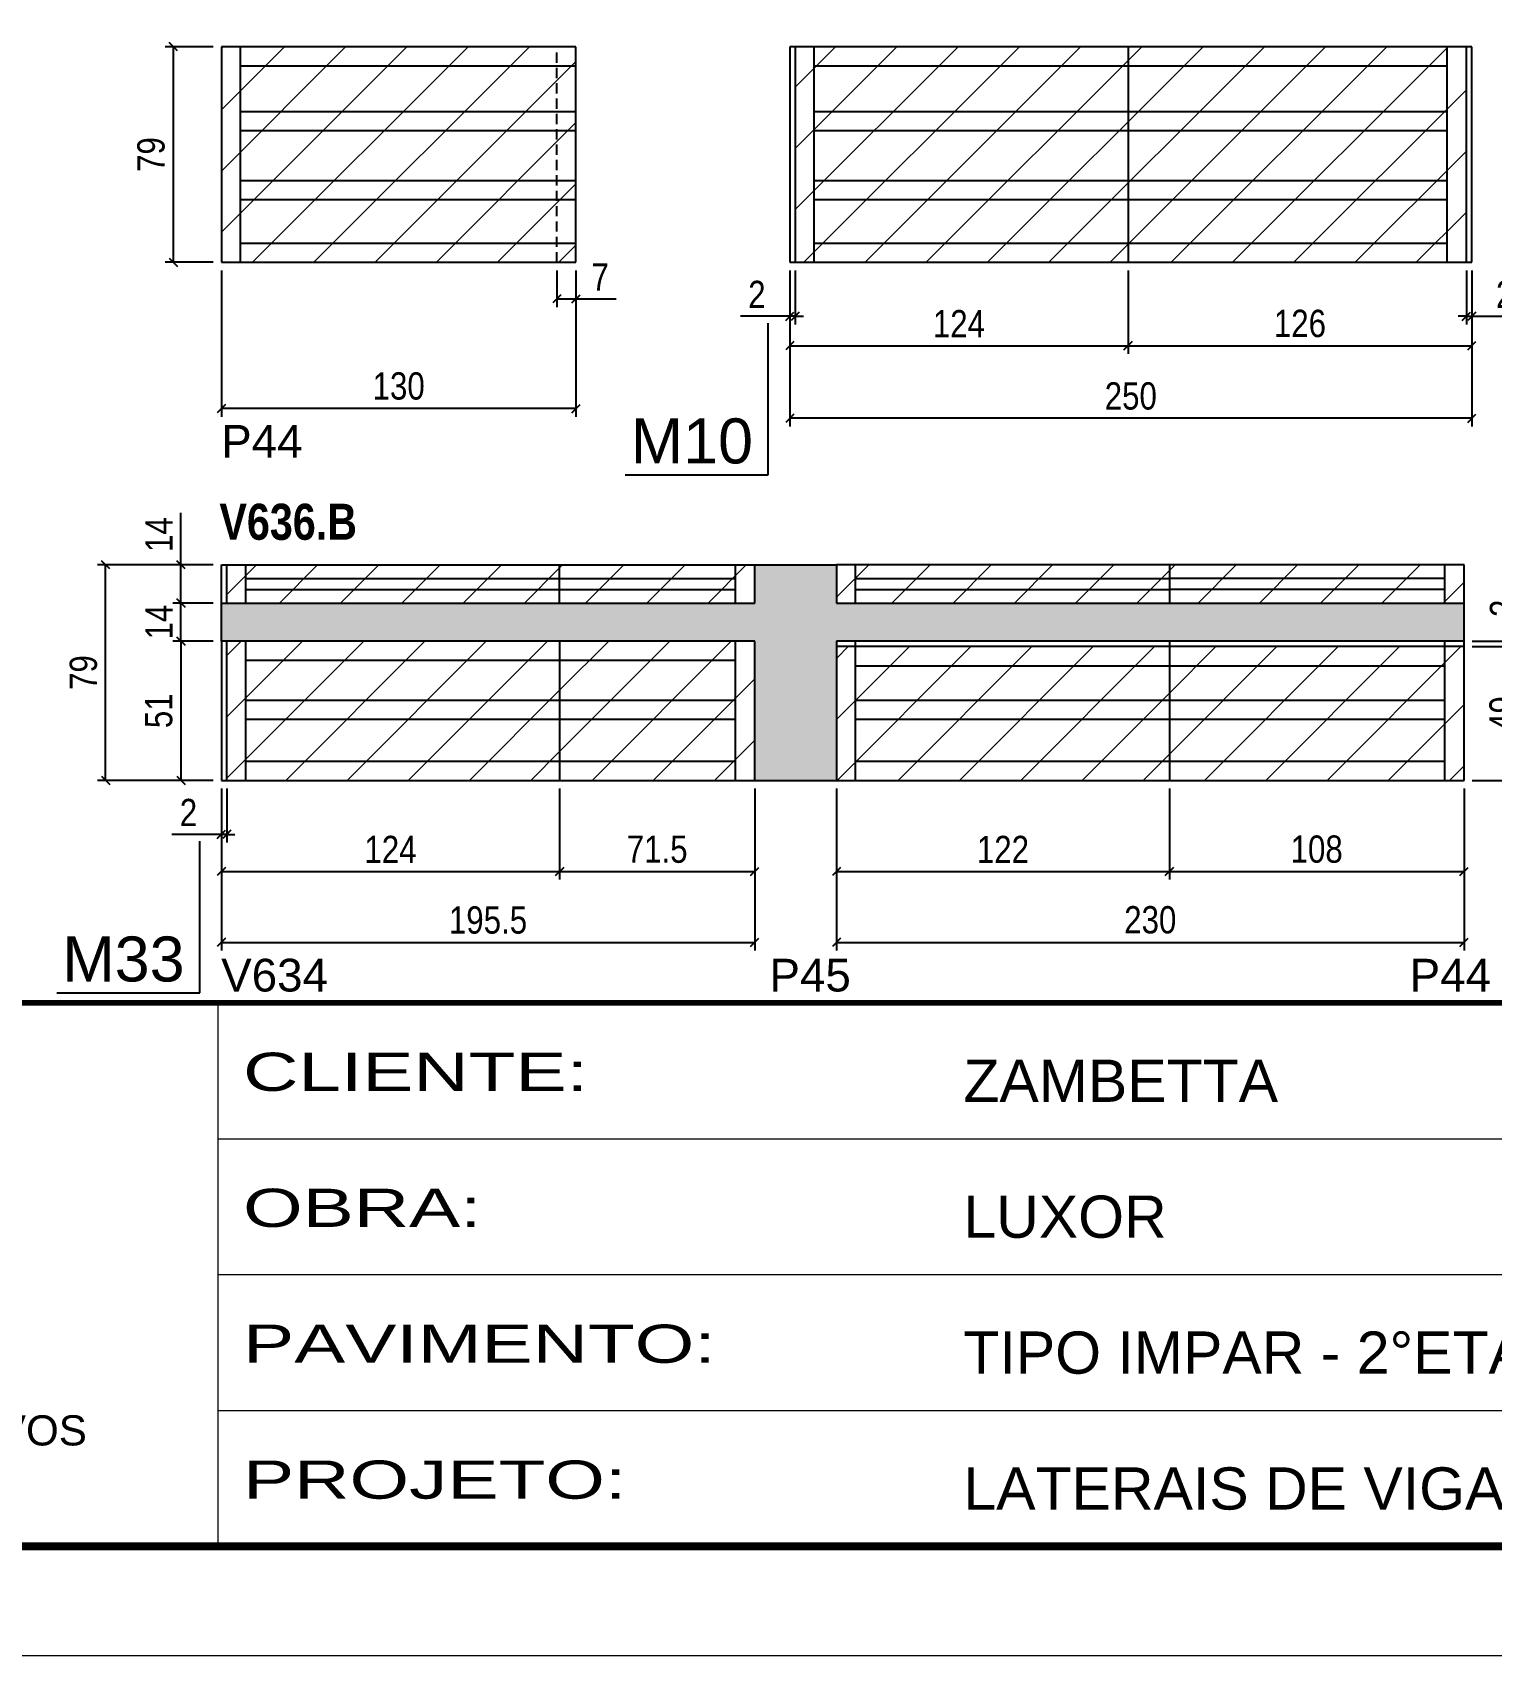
# Model space of a CAD drawing. Extents: x 3309 to 9563, y -2522 to 14608.
# Drawn here: x 8435 to 8970, y 11261 to 11856 of the extents above; entities that cross this region are included whole.
import ezdxf

# ---------------------------------------------------------------- set-up
doc = ezdxf.new("R2010")
doc.units = 0
for name, pattern in [('CONTINUO', [0]), ('DASHED', [0.75, 0.5, -0.25]), ('HIDDEN', [0.375, 0.25, -0.125])]:
    doc.linetypes.add(name, pattern=pattern)
for name, color, linetype in [('5', 5, 'Continuous'), ('COTA', 241, 'Continuous'), ('NOMENCLATURA', 7, 'Continuous'), ('Painéis', 200, 'Continuous'), ('SARR_2.2x7', 40, 'Continuous'), ('SARR_EDITAR', 141, 'Continuous')]:
    doc.layers.add(name, color=color, linetype=linetype)
for name, color, linetype, lineweight in [('Folhas', 255, 'Continuous', 9), ('Hachura', 251, 'Continuous', 9), ('SARRAFO DE PRESSAO', 251, 'DASHED', 9)]:
    doc.layers.add(name, color=color, linetype=linetype, lineweight=lineweight)
doc.styles.add('ARIAL', font='arial.ttf')
doc.styles.add('COTA TECNICA', font='techl___.ttf', dxfattribs={"height": 10})
doc.styles.get("Standard").update_dxf_attribs({"font": 'arial.ttf'})
doc.styles.add('TECNICA', font='techb___.ttf', dxfattribs={"height": 10})
doc.styles.add('Tecnologia', font='')
doc.styles.get('Tecnologia').set_extended_font_data('Forgotten Futurist')
doc.dimstyles.new('PAINEL', dxfattribs={"dimtxt": 10, "dimasz": 3, "dimexe": 3, "dimexo": 3, "dimgap": 3, "dimtad": 1, "dimdec": 1, "dimzin": 12, "dimdsep": 46, "dimtxsty": 'COTA TECNICA', "dimblk1": 'OBLIQUE', "dimblk2": 'OBLIQUE', "dimsah": 1, "dimcen": 0.9, "dimclrd": 4, "dimclre": 4, "dimclrt": 240, "dimadec": 1, "dimazin": 3, "dimtfac": 1, "dimtdec": 1, "dimtmove": 0, "dimatfit": 3, "dimfxl": 1, "dimtolj": 1, "dimtzin": 12, "dimarcsym": 0})

# ---------------------------------------------------------------- blocks, each defined once
blk = doc.blocks.new('9999999999')
at = {"color": 30, "linetype": 'CONTINUO'}
for p, q in [((98564.56, 34230.21), (98564.56, 34429.45)), ((98564.56, 34379.64), (99583.98, 34379.64)), ((98564.56, 34329.83), (99487.98, 34329.83)), ((98564.56, 34280.02), (99487.98, 34280.02))]:
    blk.add_line(p, q, dxfattribs=at)
at = {"color": 30, "linetype": 'CONTINUO', "const_width": 2}
blk.add_lwpolyline([(99583.98, 34230.21), (99583.98, 34414.45, 0.414214), (99568.98, 34429.45), (98228.98, 34429.45, 0.414214), (98213.98, 34414.45), (98213.98, 34245.21, 0.414214), (98228.98, 34230.21), (99583.98, 34230.21)], format="xyb", dxfattribs=at)
at = {"layer": 'Folhas'}
blk.add_lwpolyline([(98138.98, 34190.21), (99623.98, 34190.21), (99623.98, 35240.21), (98138.98, 35240.21)], close=True, dxfattribs=at)
at = {"layer": 'Folhas', "color": 30, "const_width": 3}
blk.add_lwpolyline([(98213.98, 34230.21), (99583.98, 34230.21), (99583.98, 35200.21), (98213.98, 35200.21)], close=True, dxfattribs=at)
at = {"color": 7, "linetype": 'Continuous', "ltscale": 5, "style": 'ARIAL'}
for s, height, p in [('ZAMBETTA', 15.483, (98837.68, 34393.13)), ('LUXOR', 15.483, (98837.68, 34343.32)), ('TIPO IMPAR - 2°ETAPA', 15.4829, (98837.68, 34293.51)), ('NOVA SISTEMAS CONSTRUTIVOS', 11.0592, (98263.19, 34267.21)), ('LATERAIS DE VIGAS', 15.4829, (98837.68, 34243.7))]:
    blk.add_text(s, height=height, dxfattribs=at).set_placement(p)
at = {"layer": 'Folhas', "color": 7, "style": 'Tecnologia', "width": 1.5}
for s, p in [('CLIENTE:', (98573.65, 34397.17)), ('OBRA:', (98573.65, 34347.31)), ('PAVIMENTO:', (98573.65, 34297.5)), ('PROJETO:', (98573.65, 34247.69))]:
    blk.add_text(s, height=14, dxfattribs=at).set_placement(p)
blk = doc.blocks.new('_Oblique')
at = {"color": 0, "linetype": 'ByBlock', "lineweight": -2}
blk.add_line((-0.5, -0.5), (0.5, 0.5), dxfattribs=at)
blk = doc.blocks.new('*D275')
at = {"layer": 'COTA', "color": 4, "lineweight": -2, "transparency": 16777216}
for p, q in [((8504.57, 11768.37), (8504.57, 11714.75)), ((8634.57, 11768.37), (8634.57, 11714.75)), ((8634.57, 11717.75), (8504.57, 11717.75))]:
    blk.add_line(p, q, dxfattribs=at)
at = {"layer": 'Defpoints', "color": 0, "transparency": 16777216}
for p in [(8504.57, 11771.37), (8634.57, 11771.37), (8504.57, 11717.75)]:
    blk.add_point(p, dxfattribs=at)
at = {"layer": 'COTA', "color": 4, "lineweight": -2, "transparency": 16777216, "xscale": 3, "yscale": 3, "zscale": 3, "rotation": 180}
blk.add_blockref('_Oblique', (8504.57, 11717.75), dxfattribs=at)
at = {"layer": 'COTA', "color": 4, "lineweight": -2, "transparency": 16777216, "xscale": 3, "yscale": 3, "zscale": 3}
blk.add_blockref('_Oblique', (8634.57, 11717.75), dxfattribs=at)
at = {"layer": 'COTA', "color": 240, "transparency": 16777216, "insert": (8569.57, 11725.97), "char_height": 10, "attachment_point": 5, "style": 'COTA TECNICA'}
blk.add_mtext('\\A1;130', dxfattribs=at)
blk = doc.blocks.new('*D276')
at = {"layer": 'COTA', "color": 4, "lineweight": -2, "transparency": 16777216}
for p, q in [((8501.57, 11850.37), (8483.94, 11850.37)), ((8486.94, 11850.37), (8486.94, 11771.37)), ((8501.57, 11771.37), (8483.94, 11771.37))]:
    blk.add_line(p, q, dxfattribs=at)
at = {"layer": 'Defpoints', "color": 0, "transparency": 16777216}
for p in [(8504.57, 11850.37), (8486.94, 11771.37), (8504.57, 11771.37)]:
    blk.add_point(p, dxfattribs=at)
at = {"layer": 'COTA', "color": 4, "lineweight": -2, "transparency": 16777216, "xscale": 3, "yscale": 3, "zscale": 3}
for p, rotation in [((8486.94, 11850.37), 90), ((8486.94, 11771.37), 270)]:
    blk.add_blockref('_Oblique', p, dxfattribs=dict(at, rotation=rotation))
at = {"layer": 'COTA', "color": 240, "transparency": 16777216, "insert": (8478.83, 11810.87), "char_height": 10, "attachment_point": 5, "rotation": 90, "style": 'COTA TECNICA'}
blk.add_mtext('\\A1;79', dxfattribs=at)
blk = doc.blocks.new('*D277')
at = {"layer": 'COTA', "color": 4, "lineweight": -2, "transparency": 16777216}
for p, q in [((8627.57, 11768.37), (8627.57, 11754.95)), ((8634.57, 11768.37), (8634.57, 11754.95)), ((8627.57, 11757.95), (8634.57, 11757.95)), ((8634.57, 11757.95), (8649.31, 11757.95))]:
    blk.add_line(p, q, dxfattribs=at)
at = {"layer": 'Defpoints', "color": 0, "transparency": 16777216}
for p in [(8627.57, 11771.37), (8634.57, 11771.37), (8634.57, 11757.95)]:
    blk.add_point(p, dxfattribs=at)
at = {"layer": 'COTA', "color": 4, "lineweight": -2, "transparency": 16777216, "xscale": 3, "yscale": 3, "zscale": 3, "rotation": 180}
blk.add_blockref('_Oblique', (8627.57, 11757.95), dxfattribs=at)
at = {"layer": 'COTA', "color": 4, "lineweight": -2, "transparency": 16777216, "xscale": 3, "yscale": 3, "zscale": 3}
blk.add_blockref('_Oblique', (8634.57, 11757.95), dxfattribs=at)
at = {"layer": 'COTA', "color": 240, "transparency": 16777216, "insert": (8643.44, 11766.02), "char_height": 10, "attachment_point": 5, "style": 'COTA TECNICA'}
blk.add_mtext('\\A1;7', dxfattribs=at)
blk = doc.blocks.new('*D278')
at = {"layer": 'COTA', "color": 4, "lineweight": -2, "transparency": 16777216}
for p, q in [((8712.93, 11768.37), (8712.93, 11711.21)), ((8962.93, 11768.37), (8962.93, 11711.21)), ((8962.93, 11714.21), (8712.93, 11714.21))]:
    blk.add_line(p, q, dxfattribs=at)
at = {"layer": 'Defpoints', "color": 0, "transparency": 16777216}
for p in [(8712.93, 11771.37), (8962.93, 11771.37), (8712.93, 11714.21)]:
    blk.add_point(p, dxfattribs=at)
at = {"layer": 'COTA', "color": 4, "lineweight": -2, "transparency": 16777216, "xscale": 3, "yscale": 3, "zscale": 3, "rotation": 180}
blk.add_blockref('_Oblique', (8712.93, 11714.21), dxfattribs=at)
at = {"layer": 'COTA', "color": 4, "lineweight": -2, "transparency": 16777216, "xscale": 3, "yscale": 3, "zscale": 3}
blk.add_blockref('_Oblique', (8962.93, 11714.21), dxfattribs=at)
at = {"layer": 'COTA', "color": 240, "transparency": 16777216, "insert": (8837.93, 11722.32), "char_height": 10, "attachment_point": 5, "style": 'COTA TECNICA'}
blk.add_mtext('\\A1;250', dxfattribs=at)
blk = doc.blocks.new('*D249')
at = {"layer": 'COTA', "color": 4, "lineweight": -2, "transparency": 16777216}
for p, q in [((8712.93, 11768.37), (8712.93, 11737.79)), ((8836.93, 11768.37), (8836.93, 11737.79)), ((8712.93, 11740.79), (8836.93, 11740.79))]:
    blk.add_line(p, q, dxfattribs=at)
at = {"layer": 'Defpoints', "color": 0, "transparency": 16777216}
for p in [(8712.93, 11771.37), (8836.93, 11771.37), (8836.93, 11740.79)]:
    blk.add_point(p, dxfattribs=at)
at = {"layer": 'COTA', "color": 4, "lineweight": -2, "transparency": 16777216, "xscale": 3, "yscale": 3, "zscale": 3, "rotation": 180}
blk.add_blockref('_Oblique', (8712.93, 11740.79), dxfattribs=at)
at = {"layer": 'COTA', "color": 4, "lineweight": -2, "transparency": 16777216, "xscale": 3, "yscale": 3, "zscale": 3}
blk.add_blockref('_Oblique', (8836.93, 11740.79), dxfattribs=at)
at = {"layer": 'COTA', "color": 240, "transparency": 16777216, "insert": (8774.93, 11748.87), "char_height": 10, "attachment_point": 5, "style": 'COTA TECNICA'}
blk.add_mtext('\\A1;124', dxfattribs=at)
blk = doc.blocks.new('*D250')
at = {"layer": 'COTA', "color": 4, "lineweight": -2, "transparency": 16777216}
for p, q in [((8712.93, 11768.37), (8712.93, 11748.59)), ((8714.93, 11768.37), (8714.93, 11748.59)), ((8712.93, 11751.59), (8694.82, 11751.59)), ((8714.93, 11751.59), (8712.93, 11751.59)), ((8714.93, 11751.59), (8717.93, 11751.59))]:
    blk.add_line(p, q, dxfattribs=at)
at = {"layer": 'Defpoints', "color": 0, "transparency": 16777216}
for p in [(8712.93, 11771.37), (8714.93, 11771.37), (8712.93, 11751.59)]:
    blk.add_point(p, dxfattribs=at)
at = {"layer": 'COTA', "color": 4, "lineweight": -2, "transparency": 16777216, "xscale": 3, "yscale": 3, "zscale": 3}
blk.add_blockref('_Oblique', (8712.93, 11751.59), dxfattribs=at)
at = {"layer": 'COTA', "color": 4, "lineweight": -2, "transparency": 16777216, "xscale": 3, "yscale": 3, "zscale": 3, "rotation": 180}
blk.add_blockref('_Oblique', (8714.93, 11751.59), dxfattribs=at)
at = {"layer": 'COTA', "color": 240, "transparency": 16777216, "insert": (8700.88, 11759.59), "char_height": 10, "attachment_point": 5, "style": 'COTA TECNICA'}
blk.add_mtext('\\A1;2', dxfattribs=at)
blk = doc.blocks.new('*D279')
at = {"layer": 'COTA', "color": 4, "lineweight": -2, "transparency": 16777216}
for p, q in [((8836.93, 11768.37), (8836.93, 11737.79)), ((8962.93, 11768.37), (8962.93, 11737.79)), ((8836.93, 11740.79), (8962.93, 11740.79))]:
    blk.add_line(p, q, dxfattribs=at)
at = {"layer": 'Defpoints', "color": 0, "transparency": 16777216}
for p in [(8836.93, 11771.37), (8962.93, 11771.37), (8962.93, 11740.79)]:
    blk.add_point(p, dxfattribs=at)
at = {"layer": 'COTA', "color": 4, "lineweight": -2, "transparency": 16777216, "xscale": 3, "yscale": 3, "zscale": 3, "rotation": 180}
blk.add_blockref('_Oblique', (8836.93, 11740.79), dxfattribs=at)
at = {"layer": 'COTA', "color": 4, "lineweight": -2, "transparency": 16777216, "xscale": 3, "yscale": 3, "zscale": 3}
blk.add_blockref('_Oblique', (8962.93, 11740.79), dxfattribs=at)
at = {"layer": 'COTA', "color": 240, "transparency": 16777216, "insert": (8899.93, 11748.9), "char_height": 10, "attachment_point": 5, "style": 'COTA TECNICA'}
blk.add_mtext('\\A1;126', dxfattribs=at)
blk = doc.blocks.new('*D251')
at = {"layer": 'COTA', "color": 4, "lineweight": -2, "transparency": 16777216}
for p, q in [((8960.93, 11768.37), (8960.93, 11748.59)), ((8962.93, 11768.37), (8962.93, 11748.59)), ((8960.93, 11751.59), (8957.93, 11751.59)), ((8960.93, 11751.59), (8962.93, 11751.59)), ((8962.93, 11751.59), (8981.04, 11751.59))]:
    blk.add_line(p, q, dxfattribs=at)
at = {"layer": 'Defpoints', "color": 0, "transparency": 16777216}
for p in [(8960.93, 11771.37), (8962.93, 11771.37), (8962.93, 11751.59)]:
    blk.add_point(p, dxfattribs=at)
at = {"layer": 'COTA', "color": 4, "lineweight": -2, "transparency": 16777216, "xscale": 3, "yscale": 3, "zscale": 3}
blk.add_blockref('_Oblique', (8960.93, 11751.59), dxfattribs=at)
at = {"layer": 'COTA', "color": 4, "lineweight": -2, "transparency": 16777216, "xscale": 3, "yscale": 3, "zscale": 3, "rotation": 180}
blk.add_blockref('_Oblique', (8962.93, 11751.59), dxfattribs=at)
at = {"layer": 'COTA', "color": 240, "transparency": 16777216, "insert": (8974.99, 11759.59), "char_height": 10, "attachment_point": 5, "style": 'COTA TECNICA'}
blk.add_mtext('\\A1;2', dxfattribs=at)
blk = doc.blocks.new('*D289')
at = {"layer": 'COTA', "color": 4, "lineweight": -2, "transparency": 16777216}
for p, q in [((8504.57, 11578.49), (8504.57, 11519.1)), ((8700.07, 11578.49), (8700.07, 11519.1)), ((8504.57, 11522.1), (8700.07, 11522.1))]:
    blk.add_line(p, q, dxfattribs=at)
at = {"layer": 'Defpoints', "color": 0, "transparency": 16777216}
for p in [(8504.57, 11581.49), (8700.07, 11581.49), (8700.07, 11522.1)]:
    blk.add_point(p, dxfattribs=at)
at = {"layer": 'COTA', "color": 4, "lineweight": -2, "transparency": 16777216, "xscale": 3, "yscale": 3, "zscale": 3, "rotation": 180}
blk.add_blockref('_Oblique', (8504.57, 11522.1), dxfattribs=at)
at = {"layer": 'COTA', "color": 4, "lineweight": -2, "transparency": 16777216, "xscale": 3, "yscale": 3, "zscale": 3}
blk.add_blockref('_Oblique', (8700.07, 11522.1), dxfattribs=at)
at = {"layer": 'COTA', "color": 240, "transparency": 16777216, "insert": (8602.32, 11530.24), "char_height": 10, "attachment_point": 5, "style": 'COTA TECNICA'}
blk.add_mtext('\\A1;195.5', dxfattribs=at)
blk = doc.blocks.new('*D290')
at = {"layer": 'COTA', "color": 4, "lineweight": -2, "transparency": 16777216}
for p, q in [((8501.57, 11632.49), (8486.77, 11632.49)), ((8489.77, 11632.49), (8489.77, 11581.49)), ((8501.57, 11581.49), (8486.77, 11581.49))]:
    blk.add_line(p, q, dxfattribs=at)
at = {"layer": 'Defpoints', "color": 0, "transparency": 16777216}
for p in [(8504.57, 11632.49, 0), (8489.77, 11581.49), (8504.57, 11581.49, 0)]:
    blk.add_point(p, dxfattribs=at)
at = {"layer": 'COTA', "color": 4, "lineweight": -2, "transparency": 16777216, "xscale": 3, "yscale": 3, "zscale": 3}
for p, rotation in [((8489.77, 11632.49), 90), ((8489.77, 11581.49), 270)]:
    blk.add_blockref('_Oblique', p, dxfattribs=dict(at, rotation=rotation))
at = {"layer": 'COTA', "color": 240, "transparency": 16777216, "insert": (8481.66, 11606.99), "char_height": 10, "attachment_point": 5, "rotation": 90, "style": 'COTA TECNICA'}
blk.add_mtext('\\A1;51', dxfattribs=at)
blk = doc.blocks.new('*D291')
at = {"layer": 'COTA', "color": 4, "lineweight": -2, "transparency": 16777216}
for p, q in [((8501.57, 11646.49), (8486.77, 11646.49)), ((8489.77, 11632.49), (8489.77, 11646.49)), ((8501.57, 11632.49), (8486.77, 11632.49))]:
    blk.add_line(p, q, dxfattribs=at)
at = {"layer": 'Defpoints', "color": 0, "transparency": 16777216}
for p in [(8489.77, 11646.49), (8504.57, 11646.49, 0), (8504.57, 11632.49, 0)]:
    blk.add_point(p, dxfattribs=at)
at = {"layer": 'COTA', "color": 4, "lineweight": -2, "transparency": 16777216, "xscale": 3, "yscale": 3, "zscale": 3}
for p, rotation in [((8489.77, 11646.49), 90), ((8489.77, 11632.49), 270)]:
    blk.add_blockref('_Oblique', p, dxfattribs=dict(at, rotation=rotation))
at = {"layer": 'COTA', "color": 240, "transparency": 16777216, "insert": (8481.7, 11639.49), "char_height": 10, "attachment_point": 5, "rotation": 90, "style": 'COTA TECNICA'}
blk.add_mtext('\\A1;14', dxfattribs=at)
blk = doc.blocks.new('*D292')
at = {"layer": 'COTA', "color": 4, "lineweight": -2, "transparency": 16777216}
for p, q in [((8489.77, 11660.49), (8489.77, 11679.6)), ((8501.57, 11660.49), (8486.77, 11660.49)), ((8489.77, 11646.49), (8489.77, 11660.49)), ((8501.57, 11646.49), (8486.77, 11646.49))]:
    blk.add_line(p, q, dxfattribs=at)
at = {"layer": 'Defpoints', "color": 0, "transparency": 16777216}
for p in [(8489.77, 11660.49), (8504.57, 11660.49), (8504.57, 11646.49)]:
    blk.add_point(p, dxfattribs=at)
at = {"layer": 'COTA', "color": 4, "lineweight": -2, "transparency": 16777216, "xscale": 3, "yscale": 3, "zscale": 3}
for p, rotation in [((8489.77, 11660.49), 90), ((8489.77, 11646.49), 270)]:
    blk.add_blockref('_Oblique', p, dxfattribs=dict(at, rotation=rotation))
at = {"layer": 'COTA', "color": 240, "transparency": 16777216, "insert": (8481.7, 11671.55), "char_height": 10, "attachment_point": 5, "rotation": 90, "style": 'COTA TECNICA'}
blk.add_mtext('\\A1;14', dxfattribs=at)
blk = doc.blocks.new('*D293')
at = {"layer": 'COTA', "color": 4, "lineweight": -2, "transparency": 16777216}
for p, q in [((8504.57, 11578.49), (8504.57, 11545.09)), ((8628.57, 11578.49), (8628.57, 11545.09)), ((8504.57, 11548.09), (8628.57, 11548.09))]:
    blk.add_line(p, q, dxfattribs=at)
at = {"layer": 'Defpoints', "color": 0, "transparency": 16777216}
for p in [(8504.57, 11581.49), (8628.57, 11581.49), (8628.57, 11548.09)]:
    blk.add_point(p, dxfattribs=at)
at = {"layer": 'COTA', "color": 4, "lineweight": -2, "transparency": 16777216, "xscale": 3, "yscale": 3, "zscale": 3, "rotation": 180}
blk.add_blockref('_Oblique', (8504.57, 11548.09), dxfattribs=at)
at = {"layer": 'COTA', "color": 4, "lineweight": -2, "transparency": 16777216, "xscale": 3, "yscale": 3, "zscale": 3}
blk.add_blockref('_Oblique', (8628.57, 11548.09), dxfattribs=at)
at = {"layer": 'COTA', "color": 240, "transparency": 16777216, "insert": (8566.57, 11556.16), "char_height": 10, "attachment_point": 5, "style": 'COTA TECNICA'}
blk.add_mtext('\\A1;124', dxfattribs=at)
blk = doc.blocks.new('*D294')
at = {"layer": 'COTA', "color": 4, "lineweight": -2, "transparency": 16777216}
for p, q in [((8628.57, 11578.49), (8628.57, 11545.09)), ((8700.07, 11578.49), (8700.07, 11545.09)), ((8628.57, 11548.09), (8700.07, 11548.09))]:
    blk.add_line(p, q, dxfattribs=at)
at = {"layer": 'Defpoints', "color": 0, "transparency": 16777216}
for p in [(8628.57, 11581.49), (8700.07, 11581.49), (8700.07, 11548.09)]:
    blk.add_point(p, dxfattribs=at)
at = {"layer": 'COTA', "color": 4, "lineweight": -2, "transparency": 16777216, "xscale": 3, "yscale": 3, "zscale": 3, "rotation": 180}
blk.add_blockref('_Oblique', (8628.57, 11548.09), dxfattribs=at)
at = {"layer": 'COTA', "color": 4, "lineweight": -2, "transparency": 16777216, "xscale": 3, "yscale": 3, "zscale": 3}
blk.add_blockref('_Oblique', (8700.07, 11548.09), dxfattribs=at)
at = {"layer": 'COTA', "color": 240, "transparency": 16777216, "insert": (8664.32, 11556.2), "char_height": 10, "attachment_point": 5, "style": 'COTA TECNICA'}
blk.add_mtext('\\A1;71.5', dxfattribs=at)
blk = doc.blocks.new('*D295')
at = {"layer": 'COTA', "color": 4, "lineweight": -2, "transparency": 16777216}
for p, q in [((8504.57, 11578.49), (8504.57, 11558.7)), ((8506.57, 11578.49), (8506.57, 11558.7)), ((8504.57, 11561.7), (8486.46, 11561.7)), ((8506.57, 11561.7), (8504.57, 11561.7)), ((8506.57, 11561.7), (8509.57, 11561.7))]:
    blk.add_line(p, q, dxfattribs=at)
at = {"layer": 'Defpoints', "color": 0, "transparency": 16777216}
for p in [(8504.57, 11581.49), (8506.57, 11581.49), (8504.57, 11561.7)]:
    blk.add_point(p, dxfattribs=at)
at = {"layer": 'COTA', "color": 4, "lineweight": -2, "transparency": 16777216, "xscale": 3, "yscale": 3, "zscale": 3}
blk.add_blockref('_Oblique', (8504.57, 11561.7), dxfattribs=at)
at = {"layer": 'COTA', "color": 4, "lineweight": -2, "transparency": 16777216, "xscale": 3, "yscale": 3, "zscale": 3, "rotation": 180}
blk.add_blockref('_Oblique', (8506.57, 11561.7), dxfattribs=at)
at = {"layer": 'COTA', "color": 240, "transparency": 16777216, "insert": (8492.52, 11569.7), "char_height": 10, "attachment_point": 5, "style": 'COTA TECNICA'}
blk.add_mtext('\\A1;2', dxfattribs=at)
blk = doc.blocks.new('*D296')
at = {"layer": 'COTA', "color": 4, "lineweight": -2, "transparency": 16777216}
for p, q in [((8730.07, 11578.49), (8730.07, 11519.1)), ((8960.07, 11578.49), (8960.07, 11519.1)), ((8730.07, 11522.1), (8960.07, 11522.1))]:
    blk.add_line(p, q, dxfattribs=at)
at = {"layer": 'Defpoints', "color": 0, "transparency": 16777216}
for p in [(8730.07, 11581.49), (8960.07, 11581.49), (8960.07, 11522.1)]:
    blk.add_point(p, dxfattribs=at)
at = {"layer": 'COTA', "color": 4, "lineweight": -2, "transparency": 16777216, "xscale": 3, "yscale": 3, "zscale": 3, "rotation": 180}
blk.add_blockref('_Oblique', (8730.07, 11522.1), dxfattribs=at)
at = {"layer": 'COTA', "color": 4, "lineweight": -2, "transparency": 16777216, "xscale": 3, "yscale": 3, "zscale": 3}
blk.add_blockref('_Oblique', (8960.07, 11522.1), dxfattribs=at)
at = {"layer": 'COTA', "color": 240, "transparency": 16777216, "insert": (8845.07, 11530.32), "char_height": 10, "attachment_point": 5, "style": 'COTA TECNICA'}
blk.add_mtext('\\A1;230', dxfattribs=at)
blk = doc.blocks.new('*D297')
at = {"layer": 'COTA', "color": 4, "lineweight": -2, "transparency": 16777216}
for p, q in [((8730.07, 11578.49), (8730.07, 11545.09)), ((8852.07, 11578.49), (8852.07, 11545.09)), ((8730.07, 11548.09), (8852.07, 11548.09))]:
    blk.add_line(p, q, dxfattribs=at)
at = {"layer": 'Defpoints', "color": 0, "transparency": 16777216}
for p in [(8730.07, 11581.49), (8852.07, 11581.49), (8852.07, 11548.09)]:
    blk.add_point(p, dxfattribs=at)
at = {"layer": 'COTA', "color": 4, "lineweight": -2, "transparency": 16777216, "xscale": 3, "yscale": 3, "zscale": 3, "rotation": 180}
blk.add_blockref('_Oblique', (8730.07, 11548.09), dxfattribs=at)
at = {"layer": 'COTA', "color": 4, "lineweight": -2, "transparency": 16777216, "xscale": 3, "yscale": 3, "zscale": 3}
blk.add_blockref('_Oblique', (8852.07, 11548.09), dxfattribs=at)
at = {"layer": 'COTA', "color": 240, "transparency": 16777216, "insert": (8791.07, 11556.15), "char_height": 10, "attachment_point": 5, "style": 'COTA TECNICA'}
blk.add_mtext('\\A1;122', dxfattribs=at)
blk = doc.blocks.new('*D298')
at = {"layer": 'COTA', "color": 4, "lineweight": -2, "transparency": 16777216}
for p, q in [((8852.07, 11578.49), (8852.07, 11545.09)), ((8960.07, 11578.49), (8960.07, 11545.09)), ((8852.07, 11548.09), (8960.07, 11548.09))]:
    blk.add_line(p, q, dxfattribs=at)
at = {"layer": 'Defpoints', "color": 0, "transparency": 16777216}
for p in [(8852.07, 11581.49), (8960.07, 11581.49), (8960.07, 11548.09)]:
    blk.add_point(p, dxfattribs=at)
at = {"layer": 'COTA', "color": 4, "lineweight": -2, "transparency": 16777216, "xscale": 3, "yscale": 3, "zscale": 3, "rotation": 180}
blk.add_blockref('_Oblique', (8852.07, 11548.09), dxfattribs=at)
at = {"layer": 'COTA', "color": 4, "lineweight": -2, "transparency": 16777216, "xscale": 3, "yscale": 3, "zscale": 3}
blk.add_blockref('_Oblique', (8960.07, 11548.09), dxfattribs=at)
at = {"layer": 'COTA', "color": 240, "transparency": 16777216, "insert": (8906.07, 11556.22), "char_height": 10, "attachment_point": 5, "style": 'COTA TECNICA'}
blk.add_mtext('\\A1;108', dxfattribs=at)
blk = doc.blocks.new('*D299')
at = {"layer": 'COTA', "color": 4, "lineweight": -2, "transparency": 16777216}
for p, q in [((8963.07, 11632.49), (9006.58, 11632.49)), ((9003.58, 11581.49), (9003.58, 11632.49)), ((8963.07, 11581.49), (9006.58, 11581.49))]:
    blk.add_line(p, q, dxfattribs=at)
at = {"layer": 'Defpoints', "color": 0, "transparency": 16777216}
for p in [(8960.07, 11632.49), (9003.58, 11632.49), (8960.07, 11581.49)]:
    blk.add_point(p, dxfattribs=at)
at = {"layer": 'COTA', "color": 4, "lineweight": -2, "transparency": 16777216, "xscale": 3, "yscale": 3, "zscale": 3}
for p, rotation in [((9003.58, 11632.49), 90), ((9003.58, 11581.49), 270)]:
    blk.add_blockref('_Oblique', p, dxfattribs=dict(at, rotation=rotation))
at = {"layer": 'COTA', "color": 240, "transparency": 16777216, "insert": (8995.47, 11606.99), "char_height": 10, "attachment_point": 5, "rotation": 90, "style": 'COTA TECNICA'}
blk.add_mtext('\\A1;51', dxfattribs=at)
blk = doc.blocks.new('*D302')
at = {"layer": 'COTA', "color": 4, "lineweight": -2, "transparency": 16777216}
for p, q in [((8501.57, 11660.49), (8459.15, 11660.49)), ((8462.15, 11581.49), (8462.15, 11660.49)), ((8501.57, 11581.49), (8459.15, 11581.49))]:
    blk.add_line(p, q, dxfattribs=at)
at = {"layer": 'Defpoints', "color": 0, "transparency": 16777216}
for p in [(8462.15, 11660.49), (8504.57, 11660.49), (8504.57, 11581.49)]:
    blk.add_point(p, dxfattribs=at)
at = {"layer": 'COTA', "color": 4, "lineweight": -2, "transparency": 16777216, "xscale": 3, "yscale": 3, "zscale": 3}
for p, rotation in [((8462.15, 11660.49), 90), ((8462.15, 11581.49), 270)]:
    blk.add_blockref('_Oblique', p, dxfattribs=dict(at, rotation=rotation))
at = {"layer": 'COTA', "color": 240, "transparency": 16777216, "insert": (8454.04, 11620.99), "char_height": 10, "attachment_point": 5, "rotation": 90, "style": 'COTA TECNICA'}
blk.add_mtext('\\A1;79', dxfattribs=at)
blk = doc.blocks.new('*D1196')
at = {"layer": 'COTA', "color": 4, "lineweight": -2, "transparency": 16777216}
for p, q in [((8963.07, 11630.49), (8985.55, 11630.49)), ((8982.55, 11581.49), (8982.55, 11630.49)), ((8963.07, 11581.49), (8985.55, 11581.49))]:
    blk.add_line(p, q, dxfattribs=at)
at = {"layer": 'Defpoints', "color": 0, "transparency": 16777216}
for p in [(8960.07, 11630.49), (8982.55, 11630.49), (8960.07, 11581.49)]:
    blk.add_point(p, dxfattribs=at)
at = {"layer": 'COTA', "color": 4, "lineweight": -2, "transparency": 16777216, "xscale": 3, "yscale": 3, "zscale": 3}
for p, rotation in [((8982.55, 11630.49), 90), ((8982.55, 11581.49), 270)]:
    blk.add_blockref('_Oblique', p, dxfattribs=dict(at, rotation=rotation))
at = {"layer": 'COTA', "color": 240, "transparency": 16777216, "insert": (8974.45, 11605.99), "char_height": 10, "attachment_point": 5, "rotation": 90, "style": 'COTA TECNICA'}
blk.add_mtext('\\A1;49', dxfattribs=at)
blk = doc.blocks.new('*D1197')
at = {"layer": 'COTA', "color": 4, "lineweight": -2, "transparency": 16777216}
for p, q in [((8982.55, 11632.49), (8982.55, 11650.6)), ((8963.07, 11632.49), (8985.55, 11632.49)), ((8963.07, 11630.49), (8985.55, 11630.49)), ((8982.55, 11630.49), (8982.55, 11632.49)), ((8982.55, 11630.49), (8982.55, 11627.49))]:
    blk.add_line(p, q, dxfattribs=at)
at = {"layer": 'Defpoints', "color": 0, "transparency": 16777216}
for p in [(8960.07, 11632.49), (8960.07, 11630.49), (8982.55, 11632.49)]:
    blk.add_point(p, dxfattribs=at)
at = {"layer": 'COTA', "color": 4, "lineweight": -2, "transparency": 16777216, "xscale": 3, "yscale": 3, "zscale": 3}
for p, rotation in [((8982.55, 11632.49), 270), ((8982.55, 11630.49), 90)]:
    blk.add_blockref('_Oblique', p, dxfattribs=dict(at, rotation=rotation))
at = {"layer": 'COTA', "color": 240, "transparency": 16777216, "insert": (8974.55, 11644.54), "char_height": 10, "attachment_point": 5, "rotation": 90, "style": 'COTA TECNICA'}
blk.add_mtext('\\A1;2', dxfattribs=at)

msp = doc.modelspace()

# ---------------------------------------------------------------- hatches: boundary and pattern name
at = {"layer": 'COTA'}
h = msp.add_hatch(dxfattribs=at)
h.set_pattern_fill('AR-CONC', color=256, scale=0.03)
h.paths.add_polyline_path([(8960.07, 11646.49), (8730.07, 11646.49), (8730.07, 11660.49), (8700.07, 11660.49), (8700.07, 11646.49), (8504.57, 11646.49), (8504.57, 11632.49), (8700.07, 11632.49), (8700.07, 11581.49), (8730.07, 11581.49), (8730.07, 11632.49), (8960.07, 11632.49)])
at = {"layer": 'Hachura', "linetype": 'ByBlock'}
h = msp.add_hatch(dxfattribs=at)
h.set_pattern_fill('ANSI31', color=256, scale=5)
h.paths.add_polyline_path([(8634.57, 11850.37), (8504.57, 11850.37), (8504.57, 11771.37), (8634.57, 11771.37)])
h.paths.add_polyline_path([(8836.93, 11850.37), (8714.93, 11850.37), (8714.93, 11771.37), (8836.93, 11771.37)])
h.paths.add_polyline_path([(8960.93, 11850.37), (8836.93, 11850.37), (8836.93, 11771.37), (8960.93, 11771.37)])
h.paths.add_polyline_path([(9182.75, 11850.37), (9041.25, 11850.37), (9041.25, 11771.37), (9182.75, 11771.37)])
h.paths.add_polyline_path([(9299.81, 11850.37), (9245.81, 11850.37), (9245.81, 11771.37), (9299.81, 11771.37)])
h.paths.add_polyline_path([(8628.57, 11632.49), (8506.57, 11632.49), (8506.57, 11581.49), (8628.57, 11581.49)])
h.paths.add_polyline_path([(8628.57, 11660.49), (8506.57, 11660.49), (8506.57, 11646.49), (8628.57, 11646.49)])
h.paths.add_polyline_path([(8852.07, 11660.49), (8730.07, 11660.49), (8730.07, 11646.49), (8852.07, 11646.49)])
h.paths.add_polyline_path([(8852.07, 11630.49), (8730.07, 11630.49), (8730.07, 11581.49), (8852.07, 11581.49)])
h = msp.add_hatch(dxfattribs=at)
h.set_pattern_fill('ANSI31', color=256, scale=5)
h.paths.add_polyline_path([(8700.07, 11632.49), (8628.57, 11632.49), (8628.57, 11581.49), (8700.07, 11581.49)])
h.paths.add_polyline_path([(8700.07, 11660.49), (8628.57, 11660.49), (8628.57, 11646.49), (8700.07, 11646.49)])
h.paths.add_polyline_path([(8960.07, 11660.49), (8852.07, 11660.49), (8852.07, 11646.49), (8960.07, 11646.49)])
h.paths.add_polyline_path([(8960.07, 11630.49), (8852.07, 11630.49), (8852.07, 11581.49), (8960.07, 11581.49)])

# ---------------------------------------------------------------- linework, layer by layer
at = {"layer": 'COTA'}
for p, q in [((8700.07, 11660.49), (8730.07, 11660.49)), ((8504.57, 11632.49), (8504.57, 11646.49)), ((8960.07, 11632.49), (8960.07, 11646.49)), ((8700.07, 11581.49), (8730.07, 11581.49))]:
    msp.add_line(p, q, dxfattribs=at)
at = {"layer": 'NOMENCLATURA', "linetype": 'Continuous'}
for p, q in [((8705.02, 11693.45), (8705.02, 11749.08)), ((8652.61, 11693.45), (8705.02, 11693.45)), ((8496.66, 11503.56), (8496.66, 11559.19)), ((8444.26, 11503.56), (8496.66, 11503.56))]:
    msp.add_line(p, q, dxfattribs=at)
at = {"layer": 'Painéis', "linetype": 'ByBlock'}
for p, q in [((8634.57, 11850.37), (8504.57, 11850.37)), ((8504.57, 11850.37), (8504.57, 11771.37)), ((8634.57, 11771.37), (8634.57, 11850.37)), ((8962.93, 11850.37), (8712.93, 11850.37)), ((8712.93, 11850.37), (8712.93, 11771.37)), ((8714.93, 11850.37), (8714.93, 11771.37)), ((8836.93, 11850.37), (8836.93, 11771.37)), ((8960.93, 11771.37), (8960.93, 11850.37)), ((8962.93, 11771.37), (8962.93, 11850.37)), ((8504.57, 11771.37), (8634.57, 11771.37)), ((8712.93, 11771.37), (8962.93, 11771.37)), ((8504.57, 11660.49), (8700.07, 11660.49)), ((8504.57, 11646.49), (8504.57, 11660.49)), ((8506.57, 11646.49), (8506.57, 11660.49)), ((8628.57, 11646.49), (8628.57, 11660.49)), ((8700.07, 11646.49), (8700.07, 11660.49)), ((8730.07, 11660.49), (8730.07, 11646.49)), ((8960.07, 11660.49), (8730.07, 11660.49)), ((8852.07, 11660.49), (8852.07, 11646.49)), ((8960.07, 11646.49), (8960.07, 11660.49)), ((8504.57, 11646.49), (8700.07, 11646.49)), ((8730.07, 11646.49), (8960.07, 11646.49)), ((8700.07, 11632.49), (8504.57, 11632.49)), ((8504.57, 11632.49), (8504.57, 11581.49)), ((8506.57, 11581.49), (8506.57, 11632.49)), ((8628.57, 11632.49), (8628.57, 11581.49)), ((8700.07, 11581.49), (8700.07, 11632.49)), ((8960.07, 11632.49), (8730.07, 11632.49)), ((8730.07, 11632.49), (8730.07, 11581.49)), ((8960.07, 11630.49), (8730.07, 11630.49)), ((8852.07, 11632.49), (8852.07, 11581.49)), ((8960.07, 11581.49), (8960.07, 11632.49)), ((8504.57, 11581.49), (8700.07, 11581.49)), ((8730.07, 11581.49), (8960.07, 11581.49))]:
    msp.add_line(p, q, dxfattribs=at)
at = {"layer": 'SARR_2.2x7', "linetype": 'Continuous'}
for p, q in [((8511.57, 11771.37), (8511.57, 11850.37)), ((8721.93, 11771.37), (8721.93, 11850.37)), ((8953.93, 11771.37), (8953.93, 11850.37)), ((8511.57, 11843.37), (8634.57, 11843.37)), ((8721.93, 11843.37), (8953.93, 11843.37)), ((8511.57, 11826.63), (8634.57, 11826.63)), ((8721.93, 11826.63), (8953.93, 11826.63)), ((8511.57, 11819.63), (8634.57, 11819.63)), ((8721.93, 11819.63), (8953.93, 11819.63)), ((8511.57, 11801.37), (8634.57, 11801.37)), ((8721.93, 11801.37), (8953.93, 11801.37)), ((8511.57, 11794.37), (8634.57, 11794.37)), ((8721.93, 11794.37), (8953.93, 11794.37)), ((8511.57, 11778.37), (8634.57, 11778.37)), ((8721.93, 11778.37), (8953.93, 11778.37)), ((8513.57, 11646.49), (8513.57, 11660.49)), ((8693.07, 11646.49), (8693.07, 11660.49)), ((8737.07, 11646.49), (8737.07, 11660.49)), ((8953.07, 11646.49), (8953.07, 11660.49)), ((8513.57, 11581.49), (8513.57, 11632.49)), ((8693.07, 11581.49), (8693.07, 11632.49)), ((8737.07, 11581.49), (8737.07, 11632.49)), ((8953.07, 11581.49), (8953.07, 11632.49)), ((8513.57, 11625.49), (8628.57, 11625.49)), ((8628.57, 11625.49), (8693.07, 11625.49)), ((8737.07, 11623.49), (8852.07, 11623.49)), ((8852.07, 11623.49), (8953.07, 11623.49)), ((8513.57, 11610.93), (8628.57, 11610.93)), ((8628.57, 11610.93), (8693.07, 11610.93)), ((8737.07, 11610.93), (8852.07, 11610.93)), ((8852.07, 11610.93), (8953.07, 11610.93)), ((8513.57, 11603.93), (8628.57, 11603.93)), ((8628.57, 11603.93), (8693.07, 11603.93)), ((8737.07, 11603.93), (8852.07, 11603.93)), ((8852.07, 11603.93), (8953.07, 11603.93)), ((8513.57, 11588.49), (8628.57, 11588.49)), ((8628.57, 11588.49), (8693.07, 11588.49)), ((8737.07, 11588.49), (8852.07, 11588.49)), ((8852.07, 11588.49), (8953.07, 11588.49))]:
    msp.add_line(p, q, dxfattribs=at)
at = {"layer": 'SARR_2.2x7', "linetype": 'HIDDEN', "ltscale": 15}
msp.add_line((8627.57, 11771.37), (8627.57, 11850.37), dxfattribs=at)
at = {"layer": 'SARR_EDITAR', "linetype": 'Continuous'}
for p, q in [((8513.57, 11655.49), (8628.57, 11655.49)), ((8628.57, 11655.49), (8693.07, 11655.49)), ((8737.07, 11655.49), (8852.07, 11655.49)), ((8953.07, 11655.49), (8852.07, 11655.49)), ((8513.57, 11651.49), (8628.57, 11651.49)), ((8628.57, 11651.49), (8693.07, 11651.49)), ((8737.07, 11651.49), (8852.07, 11651.49)), ((8953.07, 11651.49), (8852.07, 11651.49))]:
    msp.add_line(p, q, dxfattribs=at)

# ---------------------------------------------------------------- block references
at = {"layer": 'SARRAFO DE PRESSAO', "color": 6, "linetype": 'ByBlock'}
msp.add_blockref('9999999999', (-90061.11, -22929.5), dxfattribs=at)

# ---------------------------------------------------------------- texts
at = {"layer": '5', "linetype": 'Continuous'}
for s, p in [('P44', (8504.51, 11699.74)), ('V634', (8504.51, 11504.09)), ('P45', (8705.49, 11504.09)), ('P44', (8940.15, 11504.09))]:
    msp.add_text(s, height=12, rotation=359.99996, dxfattribs=at).set_placement(p)
at = {"layer": 'NOMENCLATURA', "linetype": 'Continuous'}
for s, p in [('M10', (8654.62, 11697.64)), ('M33', (8446.27, 11507.76))]:
    msp.add_text(s, height=16.5, dxfattribs=at).set_placement(p)
at = {"layer": 'NOMENCLATURA', "style": 'TECNICA'}
msp.add_text('V636.B', height=13.2, dxfattribs=at).set_placement((8503.86, 11669.67))

# ---------------------------------------------------------------- dimensions: what is measured, and where the dimension line sits
at = {"layer": 'COTA'}
for base, p1, p2, angle, picture, middle in [((8486.94, 11771.37), (8504.57, 11850.37), (8504.57, 11771.37), 90, '*D276', (8478.83, 11810.87)), ((8504.57, 11717.75), (8634.57, 11771.37), (8504.57, 11771.37), 180, '*D275', (8569.57, 11725.97)), ((8712.93, 11714.21), (8962.93, 11771.37), (8712.93, 11771.37), 180, '*D278', (8837.93, 11722.32)), ((8962.93, 11751.59), (8960.93, 11771.37), (8962.93, 11771.37), 180, '*D251', (8974.99, 11759.59)), ((8489.77, 11660.49), (8504.57, 11646.49), (8504.57, 11660.49), 90, '*D292', (8481.7, 11671.55)), ((8462.15, 11660.49), (8504.57, 11581.49), (8504.57, 11660.49), 90, '*D302', (8454.04, 11620.99)), ((8982.55, 11632.49), (8960.07, 11630.49), (8960.07, 11632.49), 90, '*D1197', (8974.55, 11644.54)), ((8489.77, 11581.49, 0), (8504.57, 11632.49), (8504.57, 11581.49), 90, '*D290', (8481.66, 11606.99, 0)), ((9003.58, 11632.49), (8960.07, 11581.49), (8960.07, 11632.49), 90, '*D299', (8995.47, 11606.99)), ((8982.55, 11630.49), (8960.07, 11581.49), (8960.07, 11630.49), 90, '*D1196', (8974.45, 11605.99)), ((8504.57, 11561.7), (8506.57, 11581.49), (8504.57, 11581.49), 0, '*D295', (8492.52, 11569.7)), ((8700.07, 11522.1), (8504.57, 11581.49), (8700.07, 11581.49), 180, '*D289', (8602.32, 11530.24)), ((8628.57, 11548.09), (8504.57, 11581.49), (8628.57, 11581.49), 0, '*D293', (8566.57, 11556.16)), ((8960.07, 11522.1), (8730.07, 11581.49), (8960.07, 11581.49), 180, '*D296', (8845.07, 11530.32)), ((8852.07, 11548.09), (8730.07, 11581.49), (8852.07, 11581.49), 0, '*D297', (8791.07, 11556.15))]:
    dim = msp.add_linear_dim(base=base, p1=p1, p2=p2, angle=angle, dimstyle='PAINEL', dxfattribs=at)
    dim.commit()
    dim.dimension.update_dxf_attribs({"geometry": picture, "text_midpoint": middle})
for base, p1, p2, picture, middle in [((8634.57, 11757.95), (8627.57, 11771.37), (8634.57, 11771.37), '*D277', (8643.44, 11766.02)), ((8712.93, 11751.59), (8714.93, 11771.37), (8712.93, 11771.37), '*D250', (8700.88, 11759.59)), ((8836.93, 11740.79), (8712.93, 11771.37), (8836.93, 11771.37), '*D249', (8774.93, 11748.87)), ((8962.93, 11740.79), (8836.93, 11771.37), (8962.93, 11771.37), '*D279', (8899.93, 11748.9))]:
    dim = msp.add_linear_dim(base=base, p1=p1, p2=p2, dimstyle='PAINEL', dxfattribs=at)
    dim.commit()
    dim.dimension.update_dxf_attribs({"geometry": picture, "text_midpoint": middle})
dim = msp.add_linear_dim(base=(8489.77, 11646.49, 0), p1=(8504.57, 11632.49), p2=(8504.57, 11646.49), angle=90, dimstyle='PAINEL', dxfattribs=at)
dim.commit()
dim.dimension.update_dxf_attribs({"geometry": '*D291', "text_midpoint": (8489.77, 11639.49, 0), "dimtype": 160})
for base, p1, p2, picture, middle in [((8700.07, 11548.09), (8628.57, 11581.49), (8700.07, 11581.49), '*D294', (8664.32, 11556.2)), ((8960.07, 11548.09), (8852.07, 11581.49), (8960.07, 11581.49), '*D298', (8906.07, 11556.22))]:
    dim = msp.add_linear_dim(base=base, p1=p1, p2=p2, angle=0, dimstyle='PAINEL', override={"dimtmove": 1}, dxfattribs=at)
    dim.commit()
    dim.dimension.update_dxf_attribs({"geometry": picture, "text_midpoint": middle})

doc.saveas('drawing.dxf')
